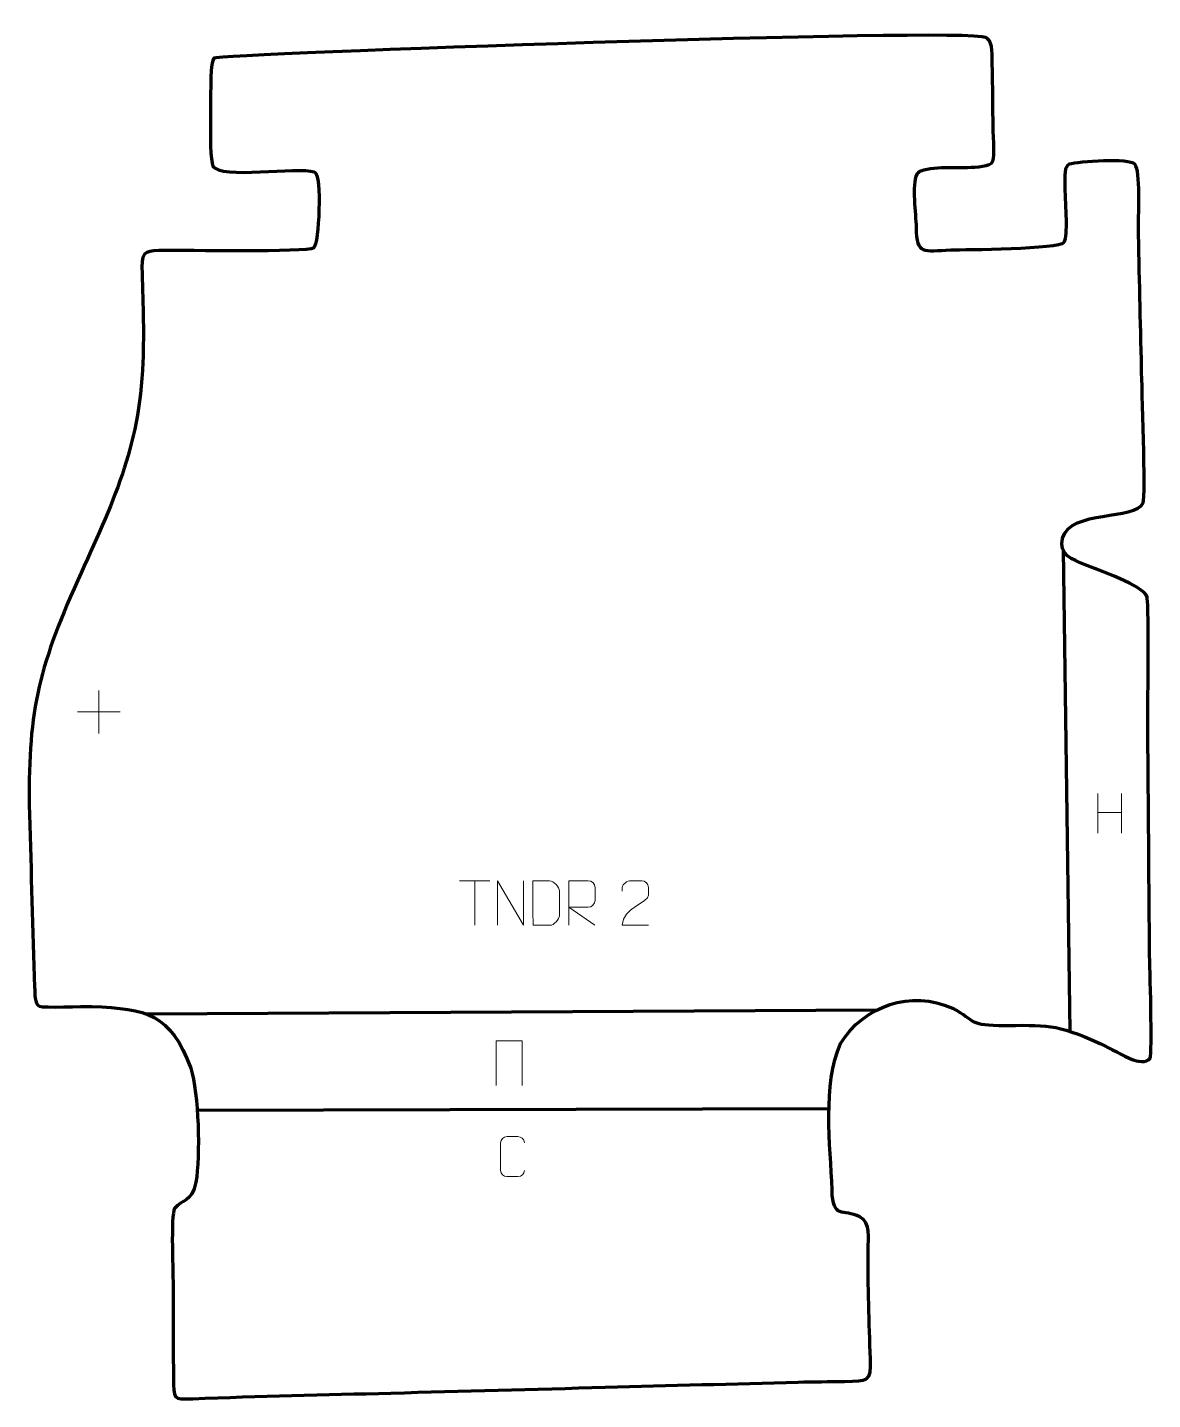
# Model space of a CAD drawing. Header units: millimetres. Extents: x -315 to 315, y -382 to 386.
import ezdxf

# ---------------------------------------------------------------- set-up
doc = ezdxf.new("R2010")
doc.units = ezdxf.units.MM
doc.header["$MEASUREMENT"] = 0
for name, color, linetype in [('layer 1', 7, 'Continuous'), ('layer 2', 7, 'Continuous'), ('layer 3', 7, 'Continuous')]:
    doc.layers.add(name, color=color, linetype=linetype)

msp = doc.modelspace()

# ---------------------------------------------------------------- linework, layer by layer
at = {"layer": 'layer 1', "color": 250, "lineweight": 9}
for points in [[(-73.0999, -91.7239), (-73.0999, -91.7239), (-56.1127, -91.7239), (-56.1127, -91.7239)], [(-64.6061, -116.6539), (-64.6061, -116.6539), (-64.6061, -91.7004), (-64.6061, -91.7004)]]:
    msp.add_open_spline(points, degree=3, dxfattribs=at)
for points, knots in [([(-51.9337, -116.6539), (-51.9337, -116.6539), (-51.9337, -91.7004), (-51.9337, -91.7004), (-51.9337, -91.7004), (-51.9337, -91.7004), (-37.2789, -116.6539), (-37.2789, -116.6539), (-37.2789, -116.6539), (-37.2789, -116.6539), (-37.2789, -91.7004), (-37.2789, -91.7004)], [0, 0, 0, 0, 0.25, 0.25, 0.25, 0.25, 0.5, 0.5, 0.5, 0.5, 1, 1, 1, 1]), ([(-31.9986, -116.6258), (-29.6668, -116.6254), (-24.7166, -116.6494), (-22.3851, -116.6497), (-22.3851, -116.6497), (-20.4601, -116.7551), (-17.1415, -113.2135), (-17.1527, -111.1962), (-17.1527, -111.1962), (-17.1531, -105.4261), (-17.1531, -103.2564), (-17.1527, -97.4871), (-17.1527, -97.4871), (-17.157, -95.349), (-20.5315, -91.6889), (-22.6839, -91.7024), (-22.6839, -91.7024), (-25.0096, -91.7024), (-29.7339, -91.7024), (-32.06, -91.7024), (-32.06, -91.7024), (-32.0596, -97.4493), (-31.9983, -110.8785), (-31.9986, -116.6258)], [0, 0, 0, 0, 0.14285714, 0.14285714, 0.14285714, 0.14285714, 0.28571429, 0.28571429, 0.28571429, 0.28571429, 0.42857143, 0.42857143, 0.42857143, 0.42857143, 0.57142857, 0.57142857, 0.57142857, 0.57142857, 0.71428571, 0.71428571, 0.71428571, 0.71428571, 1, 1, 1, 1]), ([(-11.9383, -116.6539), (-11.9383, -116.6539), (-11.9383, -91.7004), (-11.9383, -91.7004), (-11.9383, -91.7004), (-8.3435, -91.7004), (-4.748, -91.7004), (-1.1528, -91.7004), (-1.1528, -91.7004), (1.1725, -91.7381), (2.7298, -93.2281), (2.7257, -95.5945), (2.7257, -95.5945), (2.7253, -97.63), (2.7253, -100.6894), (2.7257, -102.7254), (2.7257, -102.7254), (2.7192, -104.6009), (0.9069, -106.5427), (-1.1026, -106.5618), (-1.1026, -106.5618), (-1.1026, -106.5618), (-11.9383, -106.5618), (-11.9383, -106.5618), (-11.9383, -106.5618), (-11.9383, -106.5618), (2.7164, -116.6539), (2.7164, -116.6539)], [0, 0, 0, 0, 0.125, 0.125, 0.125, 0.125, 0.25, 0.25, 0.25, 0.25, 0.375, 0.375, 0.375, 0.375, 0.5, 0.5, 0.5, 0.5, 0.625, 0.625, 0.625, 0.625, 0.75, 0.75, 0.75, 0.75, 1, 1, 1, 1]), ([(32.7651, -116.6643), (27.8507, -116.664), (22.9363, -116.664), (18.0222, -116.6643), (18.0222, -116.6643), (18.0222, -106.732), (32.6732, -104.0908), (32.7651, -99.7805), (32.7651, -99.7805), (32.7648, -98.3564), (32.7648, -96.9327), (32.7651, -95.5094), (32.7651, -95.5094), (32.7482, -93.4323), (30.6254, -91.7075), (28.9544, -91.6902), (28.9544, -91.6902), (26.8812, -91.6906), (24.8083, -91.6906), (22.7359, -91.6902), (22.7359, -91.6902), (20.9138, -91.6737), (18.0891, -93.4658), (18.0222, -95.5594), (18.0222, -95.5594), (18.0222, -95.5594), (18.0222, -97.6142), (18.0222, -97.6142)], [0, 0, 0, 0, 0.125, 0.125, 0.125, 0.125, 0.25, 0.25, 0.25, 0.25, 0.375, 0.375, 0.375, 0.375, 0.5, 0.5, 0.5, 0.5, 0.625, 0.625, 0.625, 0.625, 0.75, 0.75, 0.75, 0.75, 1, 1, 1, 1]), ([(-52.6932, -206.3664), (-52.6932, -206.3664), (-52.6932, -181.3664), (-52.6932, -181.3664), (-52.6932, -181.3664), (-52.6932, -181.3664), (-38.0197, -181.3664), (-38.0197, -181.3664), (-38.0197, -181.3664), (-38.0197, -181.3664), (-38.0197, -206.3664), (-38.0197, -206.3664)], [0, 0, 0, 0, 0.25, 0.25, 0.25, 0.25, 0.5, 0.5, 0.5, 0.5, 1, 1, 1, 1]), ([(-36.8558, -254.0095), (-36.981, -256.0906), (-38.4832, -257.4158), (-40.4069, -257.4255), (-40.4069, -257.4255), (-42.4955, -257.4252), (-44.5841, -257.4252), (-46.6724, -257.4255), (-46.6724, -257.4255), (-48.3966, -257.5199), (-50.163, -255.832), (-50.1529, -254.0252), (-50.1529, -254.0252), (-50.1526, -248.857), (-50.1526, -243.6893), (-50.1529, -238.5219), (-50.1529, -238.5219), (-50.1492, -236.6068), (-48.5847, -235.0668), (-46.6568, -235.079), (-46.6568, -235.079), (-44.5738, -235.079), (-42.4903, -235.079), (-40.4069, -235.079), (-40.4069, -235.079), (-38.6634, -235.0471), (-36.8797, -236.3831), (-36.8558, -238.5665)], [0, 0, 0, 0, 0.125, 0.125, 0.125, 0.125, 0.25, 0.25, 0.25, 0.25, 0.375, 0.375, 0.375, 0.375, 0.5, 0.5, 0.5, 0.5, 0.625, 0.625, 0.625, 0.625, 0.75, 0.75, 0.75, 0.75, 1, 1, 1, 1])]:
    msp.add_open_spline(points, degree=3, knots=knots, dxfattribs=at)
at = {"layer": 'layer 2', "color": 140, "lineweight": 158}
for points in [[(264.9349, 93.654), (264.9349, 93.654), (268.7364, -176.0856), (268.7364, -176.0856)], [(-248.7655, -166.2919), (-248.7655, -166.2919), (160.5669, -164.0899), (160.5669, -164.0899)], [(133.7568, -219.5451), (133.7568, -219.5451), (-220.0715, -220.3694), (-220.0715, -220.3694)]]:
    msp.add_open_spline(points, degree=3, dxfattribs=at)
at = {"layer": 'layer 2', "color": 250, "lineweight": 9}
for points in [[(-275.194, 14.8652), (-275.194, 14.8652), (-275.194, -9.1128), (-275.194, -9.1128)], [(-287.1829, 2.8762), (-287.1829, 2.8762), (-263.205, 2.8762), (-263.205, 2.8762)], [(284.4566, -42.7514), (284.4566, -42.7514), (284.4566, -64.9441), (284.4566, -64.9441)], [(297.5723, -42.7514), (297.5723, -42.7514), (297.5723, -65.1017), (297.5723, -65.1017)], [(284.4741, -53.3938), (284.4741, -53.3938), (297.5723, -53.3938), (297.5723, -53.3938)]]:
    msp.add_open_spline(points, degree=3, dxfattribs=at)
at = {"layer": 'layer 3', "color": 242, "lineweight": 158}
msp.add_open_spline([(225.9139, 325.42), (226.3515, 313.1188), (227.0277, 310.3075), (221.8479, 309.1702), (221.8479, 309.1702), (210.645, 306.7105), (199.1292, 309.1272), (188.767, 307.0996), (188.767, 307.0996), (186.1067, 306.579), (183.8326, 305.7746), (183.0989, 304.2529), (183.0989, 304.2529), (180.2224, 298.2869), (182.6477, 281.8795), (182.7657, 274.3958), (182.7657, 274.3958), (183.1926, 258.5894), (186.5175, 261.0412), (201.9835, 261.5935), (201.9835, 261.5935), (209.6699, 261.8681), (263.2256, 262.104), (265.2744, 265.9128), (265.2744, 265.9128), (267.6648, 270.3564), (266.1074, 285.714), (265.9331, 297.0541), (265.9331, 297.0541), (265.8333, 303.5445), (265.5193, 308.7193), (268.3468, 309.7783), (268.3468, 309.7783), (273.455, 311.3324), (302.161, 313.3859), (305.1566, 309.7786), (305.1566, 309.7786), (308.447, 305.8163), (307.05, 282.1424), (307.136, 275.2611), (307.136, 275.2611), (307.4691, 248.6293), (308.3445, 222.0041), (308.8454, 195.3742), (308.8454, 195.3742), (309.0609, 185.9572), (311.2727, 123.2902), (309.7858, 120.1028), (309.7858, 120.1028), (305.0999, 110.0579), (269.4812, 116.4843), (264.5523, 100.3531), (264.5523, 100.3531), (262.4857, 90.9182), (269.8578, 88.4421), (277.3115, 85.3697), (277.3115, 85.3697), (283.6711, 82.8474), (310.5615, 73.4386), (311.9256, 67.3139), (311.9256, 67.3139), (312.8331, 63.2398), (312.5029, 35.0573), (312.504, 29.4549), (312.504, 29.4549), (312.5068, 15.6213), (312.3665, 1.7814), (312.3866, -12.0476), (312.3866, -12.0476), (312.6318, -42.0065), (312.8771, -71.9654), (313.1223, -101.9243), (313.1223, -101.9243), (313.2041, -111.9106), (313.2858, -121.8969), (313.3676, -131.8832), (313.3676, -131.8832), (313.4795, -138.8612), (315.0189, -189.2169), (313.6554, -191.142), (313.6554, -191.142), (311.5545, -194.1082), (306.3086, -192.9001), (303.5533, -191.7817), (303.5533, -191.7817), (298.4071, -189.6927), (291.5708, -185.6363), (286.1077, -183.0831), (286.1077, -183.0831), (259.5248, -171.2029), (256.7904, -172.8337), (228.8532, -172.7282), (228.8532, -172.7282), (210.9318, -172.0652), (217.1451, -170.592), (202.9195, -163.1051), (202.9195, -163.1051), (179.769, -152.7451), (153.3251, -161.5523), (140.2388, -182.9262), (140.2388, -182.9262), (130.0531, -205.7816), (134.6296, -239.9061), (135.4927, -264.8481), (135.4927, -264.8481), (136.0903, -282.1191), (141.3619, -275.1523), (151.1349, -280.0631), (151.1349, -280.0631), (157.4588, -283.2408), (155.6702, -292.1894), (155.6442, -298.4155), (155.6442, -298.4155), (155.6333, -318.6979), (156.1852, -339.3302), (157.0382, -359.5982), (157.0382, -359.5982), (157.5964, -372.8618), (155.5524, -371.9188), (142.5277, -372.211), (142.5277, -372.211), (133.863, -372.4053), (125.2023, -372.3962), (116.5427, -372.608), (116.5427, -372.608), (80.5247, -373.5793), (44.5068, -374.5495), (8.4888, -375.5203), (8.4888, -375.5203), (-31.5312, -376.599), (-71.5512, -377.6777), (-111.5711, -378.7564), (-111.5711, -378.7564), (-148.5831, -379.7481), (-185.4795, -380.4593), (-222.4872, -381.945), (-222.4872, -381.945), (-234.1603, -382.4136), (-233.1276, -382.0828), (-233.3516, -370.1222), (-233.3516, -370.1222), (-233.6592, -353.6957), (-233.4118, -336.7421), (-233.5139, -320.2303), (-233.5139, -320.2303), (-233.6091, -313.554), (-234.9824, -278.7232), (-232.7918, -275.4022), (-232.7918, -275.4022), (-228.4414, -269.9823), (-223.3202, -272.1648), (-220.7709, -260.6829), (-220.7709, -260.6829), (-218.3654, -245.7196), (-219.1451, -211.0536), (-223.7504, -196.7158), (-223.7504, -196.7158), (-235.1978, -165.997), (-248.1582, -163.4041), (-279.0319, -162.1838), (-279.0319, -162.1838), (-284.0779, -161.9844), (-305.9919, -162.9585), (-308.5023, -162.048), (-308.5023, -162.048), (-311.3815, -161.0038), (-310.9979, -154.2787), (-311.1528, -151.4569), (-311.1528, -151.4569), (-312.6207, -119.238), (-312.852, -86.858), (-314.0953, -54.5414), (-314.0953, -54.5414), (-315.17, 1.6462), (-309.5099, 26.4729), (-286.9661, 76.7993), (-286.9661, 76.7993), (-267.2933, 120.4753), (-252.5408, 150.0042), (-250.5197, 198.659), (-250.5197, 198.659), (-249.8083, 216.9128), (-250.5794, 234.0135), (-251.0834, 252.1782), (-251.0834, 252.1782), (-251.3575, 262.0553), (-247.7862, 261.1744), (-238.2585, 261.4816), (-238.2585, 261.4816), (-228.9389, 261.7453), (-158.5514, 260.2022), (-154.8157, 262.9311), (-154.8157, 262.9311), (-151.9994, 264.9885), (-149.8937, 303.9379), (-154.4993, 305.52), (-154.4993, 305.52), (-163.8373, 308.7278), (-207.3467, 301.141), (-211.2636, 308.8066), (-211.2636, 308.8066), (-212.917, 312.0426), (-212.6041, 325.3065), (-212.5776, 338.6263), (-212.5776, 338.6263), (-212.5497, 352.7327), (-212.7061, 366.9025), (-210.8029, 369.2907), (-210.8029, 369.2907), (-209.13, 371.3899), (210.19, 386.4792), (221.6581, 380.7917), (221.6581, 380.7917), (225.3067, 378.9822), (225.0209, 374.5873), (225.276, 365.4281), (225.276, 365.4281), (225.6475, 352.0926), (225.4421, 338.682), (225.9139, 325.42)], degree=3, knots=[0, 0, 0, 0, 0.01785714, 0.01785714, 0.01785714, 0.01785714, 0.03571429, 0.03571429, 0.03571429, 0.03571429, 0.05357143, 0.05357143, 0.05357143, 0.05357143, 0.07142857, 0.07142857, 0.07142857, 0.07142857, 0.08928571, 0.08928571, 0.08928571, 0.08928571, 0.10714286, 0.10714286, 0.10714286, 0.10714286, 0.125, 0.125, 0.125, 0.125, 0.14285714, 0.14285714, 0.14285714, 0.14285714, 0.16071429, 0.16071429, 0.16071429, 0.16071429, 0.17857143, 0.17857143, 0.17857143, 0.17857143, 0.19642857, 0.19642857, 0.19642857, 0.19642857, 0.21428571, 0.21428571, 0.21428571, 0.21428571, 0.23214286, 0.23214286, 0.23214286, 0.23214286, 0.25, 0.25, 0.25, 0.25, 0.26785714, 0.26785714, 0.26785714, 0.26785714, 0.28571429, 0.28571429, 0.28571429, 0.28571429, 0.30357143, 0.30357143, 0.30357143, 0.30357143, 0.32142857, 0.32142857, 0.32142857, 0.32142857, 0.33928571, 0.33928571, 0.33928571, 0.33928571, 0.35714286, 0.35714286, 0.35714286, 0.35714286, 0.375, 0.375, 0.375, 0.375, 0.39285714, 0.39285714, 0.39285714, 0.39285714, 0.41071429, 0.41071429, 0.41071429, 0.41071429, 0.42857143, 0.42857143, 0.42857143, 0.42857143, 0.44642857, 0.44642857, 0.44642857, 0.44642857, 0.46428571, 0.46428571, 0.46428571, 0.46428571, 0.48214286, 0.48214286, 0.48214286, 0.48214286, 0.5, 0.5, 0.5, 0.5, 0.51785714, 0.51785714, 0.51785714, 0.51785714, 0.53571429, 0.53571429, 0.53571429, 0.53571429, 0.55357143, 0.55357143, 0.55357143, 0.55357143, 0.57142857, 0.57142857, 0.57142857, 0.57142857, 0.58928571, 0.58928571, 0.58928571, 0.58928571, 0.60714286, 0.60714286, 0.60714286, 0.60714286, 0.625, 0.625, 0.625, 0.625, 0.64285714, 0.64285714, 0.64285714, 0.64285714, 0.66071429, 0.66071429, 0.66071429, 0.66071429, 0.67857143, 0.67857143, 0.67857143, 0.67857143, 0.69642857, 0.69642857, 0.69642857, 0.69642857, 0.71428571, 0.71428571, 0.71428571, 0.71428571, 0.73214286, 0.73214286, 0.73214286, 0.73214286, 0.75, 0.75, 0.75, 0.75, 0.76785714, 0.76785714, 0.76785714, 0.76785714, 0.78571429, 0.78571429, 0.78571429, 0.78571429, 0.80357143, 0.80357143, 0.80357143, 0.80357143, 0.82142857, 0.82142857, 0.82142857, 0.82142857, 0.83928571, 0.83928571, 0.83928571, 0.83928571, 0.85714286, 0.85714286, 0.85714286, 0.85714286, 0.875, 0.875, 0.875, 0.875, 0.89285714, 0.89285714, 0.89285714, 0.89285714, 0.91071429, 0.91071429, 0.91071429, 0.91071429, 0.92857143, 0.92857143, 0.92857143, 0.92857143, 0.94642857, 0.94642857, 0.94642857, 0.94642857, 0.96428571, 0.96428571, 0.96428571, 0.96428571, 1, 1, 1, 1], dxfattribs=at)

doc.saveas('drawing.dxf')
